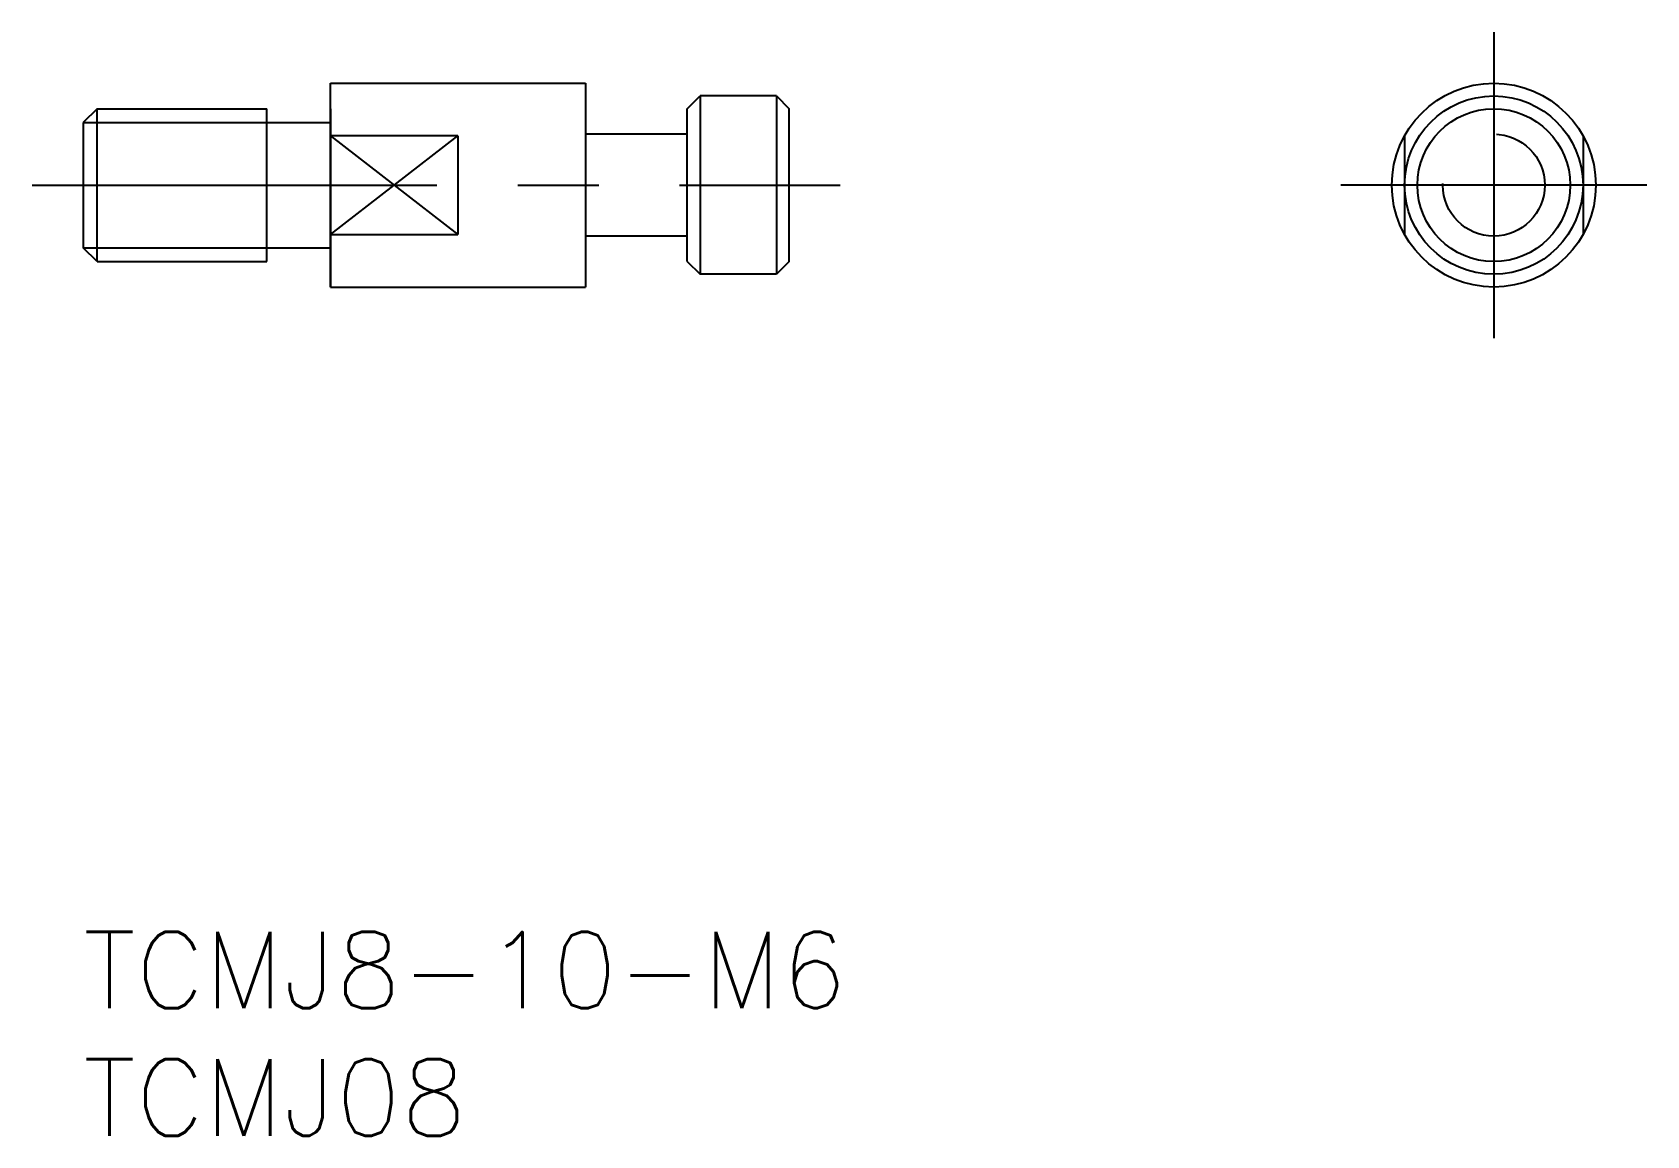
# Model space of a CAD drawing. Extents: x -2 to 61.3, y -8 to 35.3.
import ezdxf

# ---------------------------------------------------------------- set-up
doc = ezdxf.new("R2010")
doc.units = 0
doc.header["$LTSCALE"] = 0.5
doc.linetypes.add('CENTER', pattern=[50.8, 31.75, -6.35, 6.35, -6.35])
doc.linetypes.add('DASHED', pattern=[19.05, 12.7, -6.35])
doc.layers.get('0').update_dxf_attribs({"linetype": 'CONTINUOUS'})
doc.layers.add('CENTER', color=1, linetype='CENTER')
doc.styles.get("Standard").update_dxf_attribs({"font": 'txt.shx', "height": 3, "bigfont": 'bigfont.shx'})

# ---------------------------------------------------------------- blocks, each defined once
blk = doc.blocks.new('*U3')
at = {"color": 7, "linetype": 'CONTINUOUS'}
blk.add_text('TCMJ8-10-M6', height=3, dxfattribs=at).set_placement((0, -3))
blk = doc.blocks.new('*U4')
at = {"color": 7, "linetype": 'CONTINUOUS'}
blk.add_text('TCMJ08', height=3, dxfattribs=at).set_placement((0, -8))

msp = doc.modelspace()

# ---------------------------------------------------------------- linework, layer by layer
at = {"color": 7, "linetype": 'CONTINUOUS'}
for p, q in [((9.7, 25.31), (9.7, 33.31)), ((9.7, 33.31), (19.7, 33.31)), ((19.7, 33.31), (19.7, 25.31)), ((0.541, 32.31), (0, 31.768)), ((0.541, 32.31), (7.2, 32.31)), ((0.541, 26.31), (0.541, 32.31)), ((7.2, 26.31), (7.2, 32.31)), ((9.7, 32.31), (9.7, 25.31)), ((23.7, 32.31), (24.2, 32.81)), ((23.7, 26.31), (23.7, 32.31)), ((27.2, 32.81), (24.2, 32.81)), ((24.2, 32.81), (24.2, 25.81)), ((27.2, 32.81), (27.7, 32.31)), ((27.2, 32.81), (27.2, 25.81)), ((27.7, 26.31), (27.7, 32.31)), ((0, 31.768), (0, 26.851)), ((7.2, 31.768), (9.7, 31.768)), ((14.7, 31.246), (9.7, 31.246)), ((14.7, 31.246), (14.7, 27.373)), ((23.7, 31.31), (19.7, 31.31)), ((9.7, 27.373), (14.7, 27.373)), ((23.7, 27.31), (19.7, 27.31)), ((0.541, 26.31), (0, 26.851)), ((7.2, 26.851), (9.7, 26.851)), ((0.541, 26.31), (7.2, 26.31)), ((23.7, 26.31), (24.2, 25.81)), ((27.7, 26.31), (27.2, 25.81)), ((27.2, 25.81), (24.2, 25.81)), ((9.7, 25.31), (19.7, 25.31))]:
    msp.add_line(p, q, dxfattribs=at)
at = {"color": 3, "linetype": 'CONTINUOUS'}
for p, q in [((0, 31.768), (7.2, 31.768)), ((9.7, 27.373), (14.7, 31.246)), ((9.7, 31.246), (14.7, 27.373)), ((0, 26.851), (7.2, 26.851))]:
    msp.add_line(p, q, dxfattribs=at)
at = {"color": 3, "linetype": 'DASHED'}
for p, q in [((51.845, 31.246), (51.845, 27.373)), ((58.845, 31.246), (58.845, 27.373))]:
    msp.add_line(p, q, dxfattribs=at)
at = {"color": 7, "linetype": 'CONTINUOUS'}
for radius in [4, 3.5, 3]:
    msp.add_circle((55.345, 29.31), radius, dxfattribs=at)
at = {"color": 3, "linetype": 'DASHED'}
msp.add_circle((55.345, 29.31), 2, dxfattribs=at)
at = {"layer": 'CENTER', "color": 1, "linetype": 'CENTER'}
for p, q in [((55.345, 35.31), (55.345, 23.31)), ((-2, 29.31), (29.7, 29.31)), ((61.345, 29.31), (49.345, 29.31))]:
    msp.add_line(p, q, dxfattribs=at)

# ---------------------------------------------------------------- block references
at = {"color": 7, "linetype": 'CONTINUOUS'}
for name in ['*U3', '*U4']:
    msp.add_blockref(name, (0, 0), dxfattribs=at)

doc.saveas('drawing.dxf')
